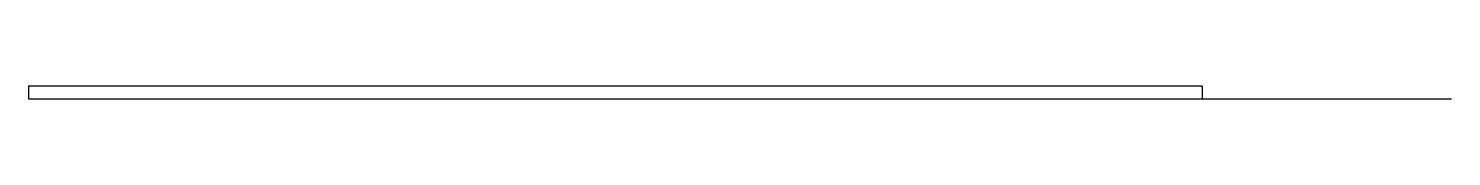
# Model space of a CAD drawing. Header units: millimetres. Extents: x 0 to 800, y 155 to 162.
import ezdxf

# ---------------------------------------------------------------- set-up
doc = ezdxf.new("R2010")
doc.units = ezdxf.units.MM

msp = doc.modelspace()

# ---------------------------------------------------------------- linework, layer by layer
for p, q in [((660, 162, -1000), (0, 162, -1000)), ((0, 162, -1000), (0, 155, -1000)), ((660, 155, -1000), (660, 162, -1000)), ((0, 155, -1000), (800, 155, -1000)), ((0, 155, -1000), (660, 155, -1000))]:
    msp.add_line(p, q)

doc.saveas('drawing.dxf')
